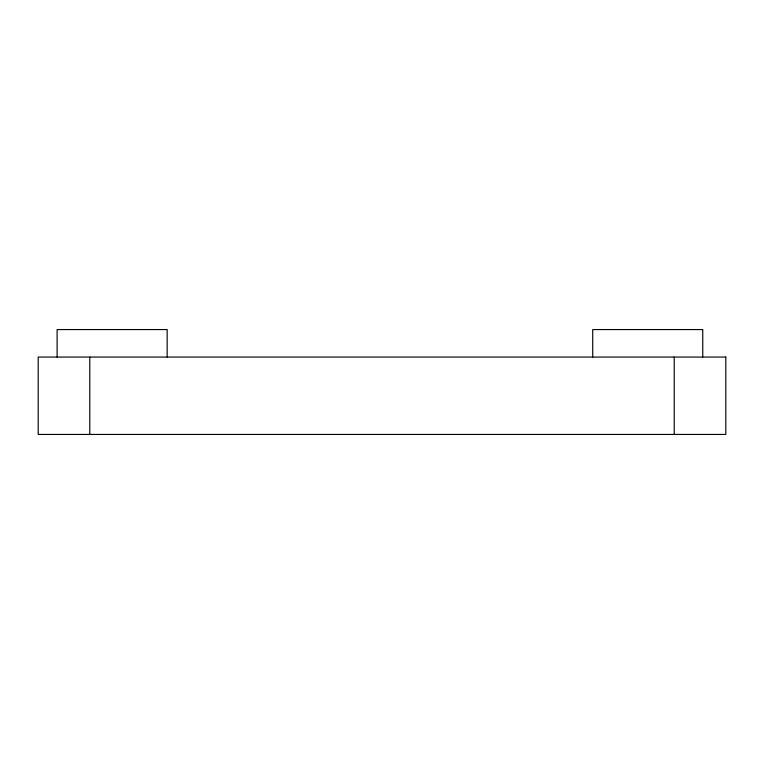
<?xml version="1.0" encoding="UTF-8"?>
<svg xmlns="http://www.w3.org/2000/svg" width="764" height="764" viewBox="0 0 764 764"><rect width="100%" height="100%" fill="white"/><g stroke="black" fill="none" stroke-linecap="round" stroke-linejoin="round"><path stroke-width="1.15" d="M702.756 357.065L702.756 329.561L592.721 329.561L592.721 357.065M674.22 357.065L674.22 434.439M167.154 357.065L167.154 329.561L57.109 329.561L57.109 357.065M89.78 357.065L89.78 434.439M725.8 357.065L38.2 357.065L38.2 434.439L725.8 434.439L725.8 357.065"/></g></svg>
